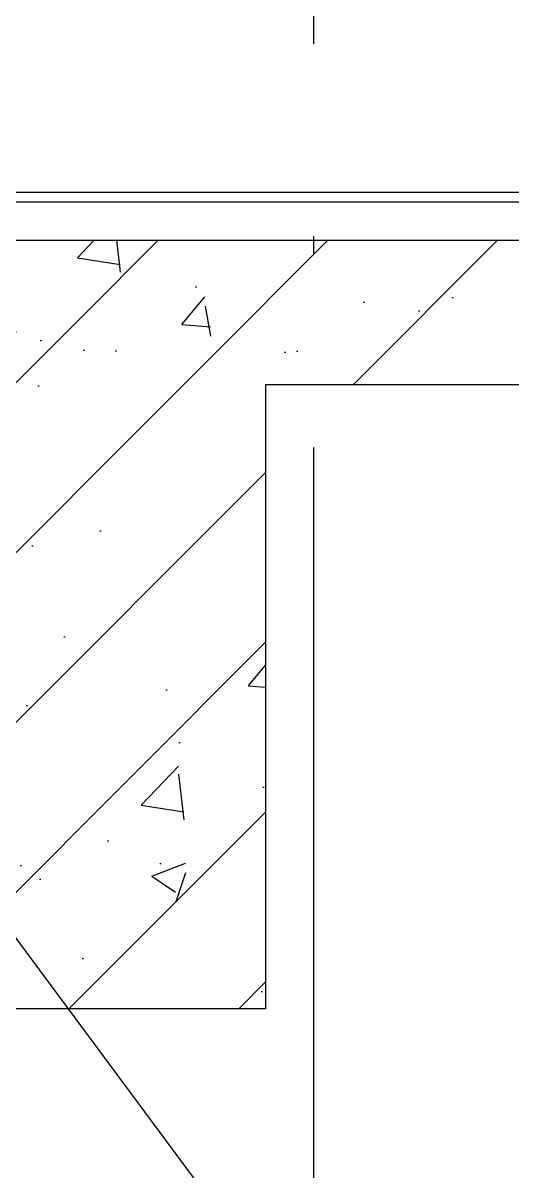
# Model space of a CAD drawing. Header units: millimetres. Extents: x 12351878 to 12381578, y 696206 to 738256.
# Drawn here: x 12357482 to 12357991, y 731465 to 732660 of the extents above; entities that cross this region are included whole.
import ezdxf

# ---------------------------------------------------------------- set-up
doc = ezdxf.new("R2010")
doc.units = ezdxf.units.MM
doc.header["$LTSCALE"] = 1000
doc.linetypes.add('DOTE', pattern=[2.4200000000000004, 2, -0.2, 0.02, -0.2])
for name, color, linetype in [('A-WALL', 5, 'Continuous'), ('A-WALL-PATT', 8, 'Continuous'), ('DIM_LEAD', 3, 'Continuous'), ('DOTE', 16, 'DOTE'), ('SURFACE', 6, 'Continuous'), ('SYMBOL', 7, 'Continuous')]:
    doc.layers.add(name, color=color, linetype=linetype)
pattern_1 = [(45, (0, 0), (-88.38834764831843, 88.38834764831844), []), (49.99999999999999, (0, 0), (358.6300913003767, -31.37606749129755), [37.5, -412.5]), (355, (0, 0), (-69.3756668065, 376.0960668500059), [30, -330]), (100.4514, (29.88584, -2.61467), (289.2546908570108, 344.7197710304768), [31.870095, -350.571056]), (46.18420000000002, (0, 100), (533.6205243128222, -82.75950716450905), [56.24999999999999, -618.7499999999999]), (96.6356, (44.4683725, 93.1033465), (467.3313527743517, 487.0589354502209), [47.805144, -525.8565]), (351.1842, (0, 100), (467.3309725668136, 487.0593004626623), [45, -495]), (21, (50, 75), (298.4535260592309, -201.3094453326694), [37.5, -412.5]), (326.0000000000001, (50, 75), (121.6576659607909, 362.5750225234265), [30, -330]), (71.4514, (74.8711165, 58.224197), (420.111314290745, 161.2652483549762), [31.870095, -350.571056]), (37.50000000000001, (0, 0), (6.079927658645334, 166.4469269156558), [0, -326, 0, -335, 0, -331.25]), (7.499999999999999, (0, 0), (131.5347687210743, 197.2058559411801), [0, -191, 0, -318.5, 0, -126.25]), (327.5, (-111.5, 0), (266.9112180862045, -11.27743586718988), [0, -125, 0, -390, 0, -517.5]), (317.5, (-161.5, 0), (291.5930846711931, 50.05249116615887), [0, -162.5, 0, -259, 0, -367.5])]

# ---------------------------------------------------------------- blocks, each defined once
blk = doc.blocks.new('apqs02')
at = {"layer": 'A-WALL-PATT'}
h = blk.add_hatch(dxfattribs=at)
h.set_pattern_fill('钢筋混凝土', color=256, scale=50, style=0)
h.set_pattern_definition(pattern_1)
h.paths.add_polyline_path([(4136.999994784594, 2560.571656933404), (3736.999994784594, 2710.571656933404), (3736.999994784594, 2560.571656933406), (3870.333328117927, 2477.238323600072)])
h = blk.add_hatch(dxfattribs=at)
h.set_pattern_fill('钢筋混凝土', color=256, scale=50, style=0)
h.set_pattern_definition(pattern_1)
h.paths.add_polyline_path([(3736.999994784594, 2710.571656933404), (4136.999994784594, 2560.571656933404), (6790.499994784594, 2560.571656933404), (6790.499994784594, 2710.571656933404)])
h = blk.add_hatch(dxfattribs=at)
h.set_pattern_fill('钢筋混凝土', color=256, scale=50, style=0)
h.set_pattern_definition(pattern_1)
h.paths.add_polyline_path([(3870.333328117927, 2477.238323600072), (3736.999994784593, 2310.571656933406), (3736.999994784594, 1910.571656933404), (4136.999994784594, 1910.571656933404), (4136.999994784594, 2560.571656933404)])
at = {"layer": 'A-WALL'}
for p, q in [((3736.999994784594, 2710.571656933404), (6790.499994784594, 2710.571656933404)), ((4136.999994784594, 2560.571656933404), (4136.999994784594, 1910.571656933404)), ((4136.999994784594, 2560.571656933404), (4136.999994784594, 2560.571656933404)), ((4136.999994784594, 2560.571656933404), (6790.499994784594, 2560.571656933404)), ((4136.999994784594, 1910.571656933404), (3736.999994784594, 1910.571656933404))]:
    blk.add_line(p, q, dxfattribs=at)
at = {"layer": 'SURFACE', "elevation": 5.176894548983447e-10}
for points in [[(3426.99998813495, 2760.571656933404), (6790.499994784594, 2760.571656933404)], [(3426.99998813495, 2750.571656933404), (6790.499994784594, 2750.571656933404)]]:
    blk.add_lwpolyline(points, dxfattribs=at)

msp = doc.modelspace()

# ---------------------------------------------------------------- linework, layer by layer
at = {"layer": 'DIM_LEAD'}
msp.add_line((12357030.5, 732304.5), (12357968.5, 731041.5), dxfattribs=at)
at = {"layer": 'DOTE'}
for p, q in [((12357784.4999358, 701178.0000000002, -6.746124249023129e-08), (12357784.4999358, 737220, -6.746124249023129e-08)), ((12353989.5, 732483.5), (12361333.5, 732483.5))]:
    msp.add_line(p, q, dxfattribs=at)

# ---------------------------------------------------------------- block references
at = {"layer": 'SYMBOL'}
msp.add_blockref('apqs02', (12353597.50000522, 729722.9283430666), dxfattribs=at)

doc.saveas('drawing.dxf')
